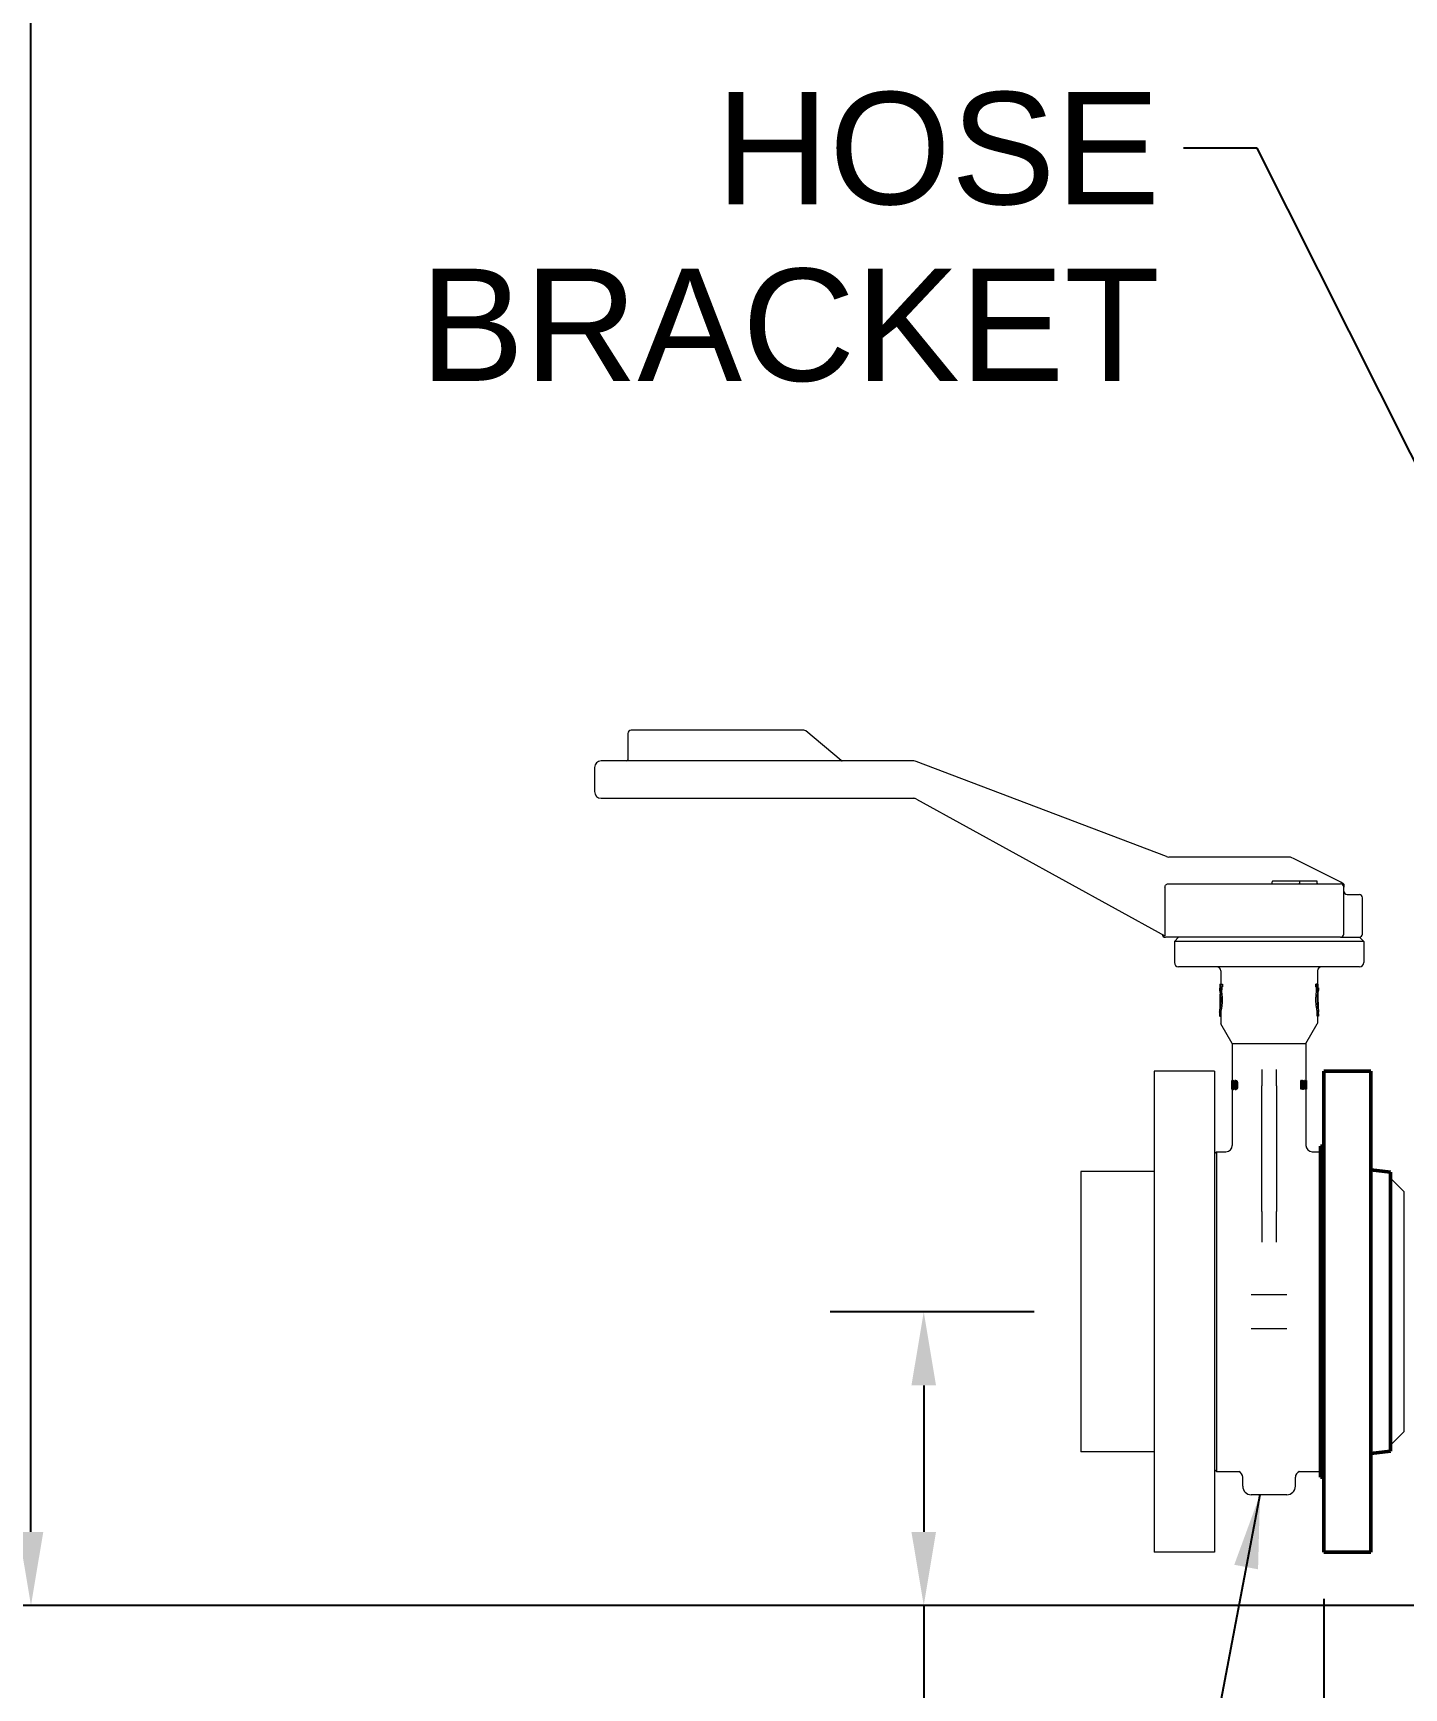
# Model space of a CAD drawing. Header units: inches. Extents: x 17 to 469, y 7 to 301.
# Drawn here: x 44.35 to 70.01, y 37.97 to 68.94 of the extents above; entities that cross this region are included whole.
import ezdxf

# ---------------------------------------------------------------- set-up
doc = ezdxf.new("R2010")
doc.units = ezdxf.units.IN
doc.header["$LTSCALE"] = 14
doc.header["$MEASUREMENT"] = 0
for name, color, linetype, lineweight in [('Dimension (ANSI)', 7, 'Continuous', 25), ('Symbol (ANSI)', 7, 'Continuous', 25), ('Visible (ANSI)', 7, 'Continuous', 50)]:
    doc.layers.add(name, color=color, linetype=linetype, lineweight=lineweight)
doc.styles.add('MEMCOR Medium', font='arial.ttf')
doc.dimstyles.new('Default (ANSI)', dxfattribs={"dimscale": 14, "dimtxt": 0.15, "dimasz": 0.098425, "dimexe": 0.125, "dimexo": 0.0625, "dimgap": 0.031496, "dimtad": 0, "dimtih": 1, "dimtoh": 1, "dimdec": 4, "dimrnd": 1e-08, "dimzin": 3, "dimdsep": 46, "dimlunit": 5, "dimtxsty": 'MEMCOR Medium', "dimcen": 0.09, "dimdle": 0.393701, "dimclrd": 256, "dimclre": 256, "dimclrt": 256, "dimadec": 0, "dimazin": 1, "dimtfac": 0.8, "dimtofl": 0, "dimtmove": 0, "dimatfit": 3, "dimfxl": 1, "dimfrac": 1, "dimtolj": 1, "dimtzin": 4, "dimlwd": -1, "dimlwe": -1, "dimarcsym": 0})
doc.dimstyles.new('Default (ANSI)$7', dxfattribs={"dimscale": 14, "dimtxt": 0.15, "dimasz": 0.098425, "dimexe": 0.125, "dimexo": 0.0625, "dimgap": 0.031496, "dimtad": 0, "dimtih": 1, "dimtoh": 1, "dimdec": 4, "dimrnd": 1e-08, "dimzin": 3, "dimdsep": 46, "dimlunit": 5, "dimtxsty": 'MEMCOR Medium', "dimcen": 0.09, "dimdle": 0.393701, "dimclrd": 256, "dimclre": 256, "dimclrt": 256, "dimadec": 0, "dimazin": 1, "dimtfac": 0.8, "dimtofl": 0, "dimtmove": 0, "dimatfit": 3, "dimfxl": 1, "dimfrac": 1, "dimtolj": 1, "dimtzin": 4, "dimlwd": -1, "dimlwe": -1, "dimarcsym": 0})

# ---------------------------------------------------------------- blocks, each defined once
blk = doc.blocks.new('*D21')
at = {"layer": 'Defpoints', "color": 0, "transparency": 16777216}
for p in [(73.086, 123.259), (44.31, 39.509), (74.711, 39.509)]:
    blk.add_point(p, dxfattribs=at)
at = {"layer": 'Dimension (ANSI)', "transparency": 16777216}
for p, q in [((72.211, 123.259), (42.56, 123.259)), ((44.31, 121.881), (44.31, 102.605)), ((44.31, 40.887), (44.31, 94.716)), ((73.836, 39.509), (42.56, 39.509))]:
    blk.add_line(p, q, dxfattribs=at)
for points in [[(44.08, 121.881), (44.54, 121.881), (44.31, 123.259)], [(44.08, 40.887), (44.54, 40.887), (44.31, 39.509)]]:
    blk.add_solid(points, dxfattribs=at)
at = {"layer": 'Dimension (ANSI)', "transparency": 16777216, "char_height": 2.1, "attachment_point": 5, "style": 'MEMCOR Medium'}
for s, insert in [('\\A1; 83{\\H0.8x;\\S3#4;} in', (44.31, 100.818)), ('\\A1;[2127.3 mm]', (44.31, 96.873))]:
    blk.add_mtext(s, dxfattribs=dict(at, insert=insert))
blk = doc.blocks.new('*D27')
at = {"layer": 'Defpoints', "color": 0, "transparency": 16777216}
for p in [(28.912, 132.024), (29.514, 132.024), (74.711, 39.509)]:
    blk.add_point(p, dxfattribs=at)
at = {"layer": 'Dimension (ANSI)', "transparency": 16777216}
for p, q in [((29.514, 130.646), (29.514, 82.13)), ((29.514, 40.887), (29.514, 74.265)), ((73.836, 39.509), (27.764, 39.509))]:
    blk.add_line(p, q, dxfattribs=at)
for points in [[(29.284, 130.646), (29.744, 130.646), (29.514, 132.024)], [(29.284, 40.887), (29.744, 40.887), (29.514, 39.509)]]:
    blk.add_solid(points, dxfattribs=at)
at = {"layer": 'Dimension (ANSI)', "transparency": 16777216, "char_height": 2.1, "attachment_point": 5, "style": 'MEMCOR Medium'}
for s, insert in [('\\A1; 92{\\H0.8x;\\S1#2;} in', (29.514, 80.343)), ('\\A1;[2349.9 mm]', (29.514, 76.411))]:
    blk.add_mtext(s, dxfattribs=dict(at, insert=insert))
blk = doc.blocks.new('*D29')
at = {"layer": 'Defpoints', "color": 0, "transparency": 16777216}
for p in [(94.945, 43.203), (68.505, 40.509), (68.505, 30.665)]:
    blk.add_point(p, dxfattribs=at)
at = {"layer": 'Dimension (ANSI)', "transparency": 16777216}
for p, q in [((94.945, 42.328), (94.945, 28.915)), ((68.505, 39.634), (68.505, 28.915)), ((69.883, 30.665), (74.142, 30.665)), ((93.567, 30.665), (89.309, 30.665))]:
    blk.add_line(p, q, dxfattribs=at)
for points in [[(69.883, 30.894), (69.883, 30.435), (68.505, 30.665)], [(93.567, 30.894), (93.567, 30.435), (94.945, 30.665)]]:
    blk.add_solid(points, dxfattribs=at)
at = {"layer": 'Dimension (ANSI)', "transparency": 16777216, "char_height": 2.1, "attachment_point": 5, "style": 'MEMCOR Medium'}
for s, insert in [('\\A1; 26{\\H0.8x;\\S1#2;} in', (81.725, 32.81)), ('\\A1;[671.6 mm]', (81.725, 28.878))]:
    blk.add_mtext(s, dxfattribs=dict(at, insert=insert))
blk = doc.blocks.new('*D30')
at = {"layer": 'Defpoints', "color": 0, "transparency": 16777216}
for p in [(61.019, 45.009), (63.958, 45.009), (74.711, 39.509)]:
    blk.add_point(p, dxfattribs=at)
at = {"layer": 'Dimension (ANSI)', "transparency": 16777216}
for p, q in [((63.083, 45.009), (59.269, 45.009)), ((61.019, 43.631), (61.019, 40.887)), ((73.836, 39.509), (59.269, 39.509)), ((61.019, 39.509), (61.019, 32.38)), ((61.019, 32.38), (59.641, 32.38))]:
    blk.add_line(p, q, dxfattribs=at)
for points in [[(60.789, 43.631), (61.248, 43.631), (61.019, 45.009)], [(60.789, 40.887), (61.248, 40.887), (61.019, 39.509)]]:
    blk.add_solid(points, dxfattribs=at)
at = {"layer": 'Dimension (ANSI)', "transparency": 16777216, "char_height": 2.1, "attachment_point": 5, "style": 'MEMCOR Medium'}
for s, insert in [('\\A1; 5{\\H0.8x;\\S1#2;} in', (52.057, 34.526)), ('\\A1;[139.7 mm]', (52.057, 30.593))]:
    blk.add_mtext(s, dxfattribs=dict(at, insert=insert))

msp = doc.modelspace()

# ---------------------------------------------------------------- linework, layer by layer
at = {"layer": 'Visible (ANSI)', "linetype": 'Continuous', "lineweight": 18}
for p, q in [((55.481722, 55.832085), (55.481722, 55.337085)), ((58.774625, 55.892085), (55.541722, 55.892085)), ((59.476145, 55.321765), (58.813193, 55.878048)), ((54.856722, 55.192085), (54.856722, 54.742085)), ((60.833719, 55.317085), (54.981722, 55.317085)), ((65.560226, 53.525274), (60.878218, 55.308896)), ((54.981722, 54.617085), (60.824601, 54.617085)), ((60.884863, 54.6016), (65.52886, 52.046174)), ((67.852213, 53.517085), (65.604725, 53.517085)), ((67.938522, 53.488685), (67.908115, 53.503889)), ((68.810168, 53.052863), (67.938522, 53.488685)), ((65.533004, 52.957085), (65.533004, 52.112377)), ((65.594634, 53.017085), (68.800922, 53.017085)), ((67.540065, 53.027085), (67.540065, 53.057085)), ((67.700339, 53.067085), (67.550065, 53.067085)), ((67.713164, 53.067085), (67.700339, 53.067085)), ((68.052098, 53.067085), (67.713164, 53.067085)), ((68.049273, 53.057085), (68.049273, 53.027085)), ((68.059273, 53.067085), (68.052098, 53.067085)), ((68.373269, 53.067085), (68.059273, 53.067085)), ((68.383269, 53.027085), (68.383269, 53.057085)), ((68.800922, 53.017085), (68.821722, 53.017085)), ((68.824208, 53.045843), (68.810168, 53.052863)), ((68.852489, 53.031702), (68.824208, 53.045843)), ((68.855233, 53.03033), (68.852489, 53.031702)), ((68.881722, 52.988883), (68.881722, 52.957085)), ((68.881722, 52.077085), (68.881722, 52.957085)), ((68.941722, 52.817085), (69.171722, 52.817085)), ((69.231722, 52.077085), (69.231722, 52.757085)), ((68.800922, 52.017085), (65.541722, 52.017085)), ((65.788962, 52.017085), (65.710222, 51.938345)), ((69.253222, 51.938345), (65.710222, 51.938345)), ((65.710222, 51.938345), (65.710222, 51.544645)), ((68.821722, 52.017085), (68.800922, 52.017085)), ((68.821722, 52.017085), (69.174482, 52.017085)), ((69.174482, 52.017085), (69.253222, 51.938345)), ((69.253222, 51.938345), (69.253222, 51.544645)), ((69.174482, 51.465904), (65.788962, 51.465904)), ((66.56203, 51.139526), (66.56203, 51.091889)), ((66.56203, 51.139526), (66.587304, 51.139526)), ((66.57621, 51.387164), (66.57621, 51.139526)), ((66.587304, 51.091889), (66.587304, 51.139526)), ((66.587304, 51.139526), (66.608098, 51.139526)), ((66.608098, 51.139526), (66.608098, 51.091889)), ((68.355345, 51.091889), (68.355345, 51.139526)), ((68.37614, 51.139526), (68.355345, 51.139526)), ((68.37614, 51.139526), (68.401414, 51.139526)), ((68.37614, 51.139526), (68.37614, 51.091889)), ((68.387234, 51.387164), (68.387234, 51.139526)), ((68.401414, 51.091889), (68.401414, 51.139526)), ((66.556131, 51.070235), (66.556131, 51.022991)), ((66.556131, 51.070235), (66.567107, 51.070235)), ((66.567878, 51.091889), (66.56203, 51.091889)), ((66.572425, 50.990187), (66.592872, 50.990187)), ((66.587304, 51.091889), (66.577084, 51.091889)), ((66.587304, 51.091889), (66.608098, 51.091889)), ((68.37614, 51.091889), (68.355345, 51.091889)), ((68.370572, 50.990187), (68.391018, 50.990187)), ((68.386359, 51.091889), (68.37614, 51.091889)), ((68.401414, 51.091889), (68.395565, 51.091889)), ((68.407312, 51.070235), (68.396337, 51.070235)), ((68.407312, 51.070235), (68.407312, 51.022991)), ((66.556131, 50.663936), (66.556131, 50.616692)), ((66.556131, 50.616692), (66.556992, 50.616692)), ((66.556131, 50.58677), (66.556726, 50.58677)), ((66.556131, 50.58677), (66.556131, 50.539133)), ((66.558878, 50.539133), (66.556131, 50.539133)), ((66.558878, 50.539133), (66.579018, 50.539133)), ((66.581025, 50.636756), (66.560842, 50.636756)), ((66.57621, 50.539133), (66.57621, 50.408187)), ((68.402602, 50.636756), (68.382418, 50.636756)), ((68.404565, 50.539133), (68.384425, 50.539133)), ((68.387234, 50.539133), (68.387234, 50.408187)), ((68.407312, 50.539133), (68.404565, 50.539133)), ((68.407312, 50.616692), (68.406452, 50.616692)), ((68.406718, 50.58677), (68.407312, 50.58677)), ((68.407312, 50.663936), (68.407312, 50.616692)), ((68.407312, 50.58677), (68.407312, 50.539133)), ((66.792745, 50.027862), (66.578847, 50.398344)), ((68.170698, 50.027862), (68.384596, 50.398344)), ((66.792745, 50.027862), (68.170698, 50.027862)), ((66.792745, 50.027862), (66.792745, 49.33363)), ((68.170698, 50.027862), (68.170698, 49.333107)), ((65.3331, 49.509211), (65.3331, 40.509211)), ((66.4581, 49.509211), (65.3331, 49.509211)), ((66.4581, 49.509211), (66.4581, 40.509211)), ((66.781509, 49.311131), (66.781509, 49.296349)), ((66.783312, 49.296349), (66.781509, 49.296349)), ((66.783312, 49.296349), (66.783312, 49.188171)), ((66.783659, 49.33363), (66.785343, 49.33363)), ((66.785343, 49.188171), (66.785343, 49.33363)), ((66.785343, 49.33363), (66.79723, 49.33363)), ((66.79723, 49.33363), (66.79723, 49.32112)), ((66.805998, 49.336377), (66.818256, 49.336377)), ((66.851696, 49.336377), (66.864861, 49.336377)), ((67.343927, 49.540538), (67.343927, 49.233963)), ((67.619517, 49.233963), (67.619517, 49.540538)), ((68.076455, 49.171689), (68.076455, 49.333107)), ((68.090099, 49.333107), (68.076455, 49.333107)), ((68.090099, 49.333107), (68.109688, 49.333107)), ((68.090099, 49.333107), (68.090099, 49.171689)), ((68.101872, 49.190264), (68.101872, 49.314532)), ((68.110205, 49.314532), (68.101872, 49.314532)), ((68.141855, 49.302984), (68.141855, 49.333107)), ((68.154173, 49.333107), (68.141855, 49.333107)), ((68.154173, 49.333107), (68.162373, 49.333107)), ((68.154173, 49.333107), (68.154173, 49.171689)), ((68.159723, 49.171689), (68.159723, 49.310869)), ((68.16314, 49.326891), (68.16314, 49.333107)), ((68.17508, 49.333107), (68.16314, 49.333107)), ((68.179784, 49.33363), (68.170698, 49.33363)), ((68.17508, 49.333107), (68.177724, 49.333107)), ((68.17508, 49.333107), (68.17508, 49.205307)), ((68.177724, 49.171689), (68.177724, 49.333107)), ((68.181934, 49.311131), (68.177724, 49.311131)), ((68.181934, 49.296349), (68.177724, 49.296349)), ((68.180131, 49.296349), (68.180131, 49.188171)), ((68.181934, 49.311131), (68.181934, 49.296349)), ((66.781509, 49.188171), (66.783312, 49.188171)), ((66.781509, 49.188171), (66.781509, 49.171689)), ((66.789171, 49.171689), (66.781509, 49.171689)), ((66.785343, 49.188171), (66.789171, 49.188171)), ((66.789171, 49.171689), (66.789171, 49.188171)), ((66.789171, 49.188171), (66.796545, 49.188171)), ((66.789171, 49.171689), (66.800991, 49.171689)), ((66.792745, 49.171689), (66.792745, 48.119448)), ((66.805998, 49.168288), (66.818256, 49.168288)), ((66.851696, 49.168288), (66.864861, 49.168288)), ((67.343927, 48.085407), (67.343927, 49.233963)), ((67.619517, 49.233963), (67.619517, 48.085407)), ((68.090099, 49.171689), (68.076455, 49.171689)), ((68.109882, 49.171689), (68.090099, 49.171689)), ((68.101872, 49.190264), (68.110205, 49.190264)), ((68.130304, 49.20099), (68.117524, 49.20099)), ((68.141855, 49.171689), (68.141855, 49.20271)), ((68.154173, 49.171689), (68.141855, 49.171689)), ((68.159723, 49.171689), (68.154173, 49.171689)), ((68.174473, 49.171689), (68.162522, 49.171689)), ((68.170698, 49.171689), (68.170698, 48.119448)), ((68.177724, 49.171689), (68.174473, 49.171689)), ((68.181934, 49.188171), (68.177724, 49.188171)), ((68.181934, 49.171689), (68.177724, 49.171689)), ((68.181934, 49.188171), (68.181934, 49.171689)), ((67.343927, 46.882768), (67.343927, 48.085407)), ((67.619517, 48.085407), (67.619517, 46.882768)), ((66.4581, 47.961967), (66.49747, 48.001337)), ((66.49747, 48.001337), (66.49747, 42.017085)), ((66.49747, 48.001337), (66.674635, 48.001337)), ((68.288808, 48.001337), (68.445344, 48.001337)), ((63.9581, 47.634211), (63.9581, 42.384211)), ((65.3331, 47.634211), (63.9581, 47.634211)), ((70.005344, 47.259211), (69.755344, 47.509211)), ((70.005344, 47.259211), (70.005344, 42.759211)), ((67.343927, 46.882768), (67.343927, 46.666309)), ((67.619517, 46.666309), (67.619517, 46.882768)), ((67.343927, 46.666309), (67.343927, 46.311641)), ((67.619517, 46.311641), (67.619517, 46.666309)), ((67.813728, 45.324172), (67.149716, 45.324172)), ((67.149716, 44.694251), (67.813728, 44.694251)), ((69.755344, 42.509211), (70.005344, 42.759211)), ((65.3331, 42.384211), (63.9581, 42.384211)), ((66.4581, 42.056456), (66.49747, 42.017085)), ((66.49747, 42.017085), (66.913538, 42.017085)), ((66.989596, 41.741692), (66.989596, 41.912282)), ((67.973848, 41.741692), (67.973848, 41.912282)), ((68.049906, 42.017085), (68.445344, 42.017085)), ((67.816367, 41.584211), (67.147076, 41.584211)), ((66.4581, 40.509211), (65.3331, 40.509211))]:
    msp.add_line(p, q, dxfattribs=at)
at = {"layer": 'Visible (ANSI)'}
for p, q in [((68.505344, 40.509211), (68.505344, 49.509211)), ((68.505344, 49.509211), (69.385344, 49.509211)), ((69.385344, 40.509211), (69.385344, 49.509211)), ((68.445344, 41.914211), (68.445344, 48.104211)), ((68.445344, 48.104211), (68.505344, 48.104211)), ((69.755344, 47.618781), (69.385344, 47.664211)), ((69.755344, 42.399642), (69.755344, 47.618781)), ((69.755344, 42.399642), (69.385344, 42.354211)), ((68.445344, 41.914211), (68.505344, 41.914211)), ((68.505344, 40.509211), (69.385344, 40.509211))]:
    msp.add_line(p, q, dxfattribs=at)
at = {"layer": 'Visible (ANSI)', "linetype": 'Continuous', "lineweight": 18}
for centre, radius, start, end in [((55.541722, 55.832085), 0.06, 90, 180), ((58.774625, 55.832085), 0.06, 50, 90), ((54.981722, 55.192085), 0.125, 90, 180), ((55.461722, 55.337085), 0.02, 270, 0), ((59.489001, 55.337085), 0.02, 230, 270), ((60.833719, 55.192085), 0.125, 69.145542, 90), ((54.981722, 54.742085), 0.125, 180, 270), ((60.824601, 54.492085), 0.125, 61.1775702, 90), ((65.604725, 53.642085), 0.125, 249.145542, 270), ((67.852213, 53.392085), 0.125, 63.4349488, 90), ((67.530065, 53.027085), 0.01, 270, 0), ((67.550065, 53.057085), 0.01, 90, 180), ((68.039273, 53.027085), 0.01, 270, 0), ((68.059273, 53.057085), 0.01, 90, 180), ((68.373269, 53.057085), 0.01, 0, 90), ((68.393269, 53.027085), 0.01, 180, 270), ((68.821722, 52.957085), 0.06, 0, 90), ((68.941722, 52.877085), 0.06, 180, 270), ((69.171722, 52.757085), 0.06, 0, 90), ((65.541722, 52.077085), 0.06, 184.8690171, 270), ((68.821722, 52.077085), 0.06, 270, 0), ((69.171722, 52.077085), 0.06, 270, 0), ((65.788962, 51.544645), 0.07874, 180, 270), ((66.49747, 51.387164), 0.07874, 0, 90), ((68.465974, 51.387164), 0.07874, 90, 180), ((69.174482, 51.544645), 0.07874, 270, 0), ((66.595895, 50.408187), 0.019685, 180, 210), ((68.367549, 50.408187), 0.019685, 330, 0), ((66.674635, 48.119448), 0.11811, 270, 0), ((68.288808, 48.119448), 0.11811, 180, 270), ((66.87936, 41.912282), 0.110236, 0, 71.9378969), ((68.084084, 41.912282), 0.110236, 108.0621031, 180), ((67.147076, 41.741692), 0.15748, 180, 270), ((67.816367, 41.741692), 0.15748, 270, 0)]:
    msp.add_arc(centre, radius, start, end, dxfattribs=at)
for centre, major_axis, ratio, start_param, end_param in [((67.481722, 50.439615), (0, 4.107169), 0.225359733, 1.439784722, 1.514252692), ((67.481722, 50.222928), (0, 4.107169), 0.225359733, 1.398441887, 1.454469301), ((67.481722, 50.439615), (0, 4.107169), 0.225359733, 1.411307558, 1.427164649), ((67.481722, 50.222928), (0, 4.107169), 0.225359733, 1.357613543, 1.38288267), ((67.481722, 50.222928), (0, -4.018073), 0.225359733, 4.494403649, 4.52025709), ((67.481722, 50.222928), (0, -4.018073), 0.225359733, 1.762928217, 1.788781658), ((67.481722, 50.222928), (0, -4.107169), 0.225359733, 1.758709983, 1.78397911), ((67.481722, 50.222928), (0, -4.107169), 0.225359733, 1.687123352, 1.743150767), ((67.481722, 50.439615), (0, -4.107169), 0.225359733, 1.714428005, 1.730285096), ((67.481722, 50.439615), (0, -4.107169), 0.225359733, 1.627339961, 1.701807931), ((67.481722, 50.439615), (0, 4.107169), 0.225359733, 1.526769784, 1.534959662), ((67.481722, 50.222928), (0, 4.107169), 0.225359733, 1.469867522, 1.493731553), ((67.481722, 50.222928), (0, -4.018073), 0.225359733, 4.609214302, 4.633611874), ((67.481722, 50.222928), (0, -4.018073), 0.225359733, 1.649573433, 1.673971005), ((67.481722, 50.222928), (0, -4.107169), 0.225359733, 1.647861101, 1.671725131), ((67.481722, 50.439615), (0, -4.107169), 0.225359733, 1.606632991, 1.61482287), ((67.481722, 48.965462), (0, -1.365637), 0.513157895, 1.722387859, 1.826501132), ((67.481722, 49.005244), (0, -1.377604), 0.508700102, 1.716536886, 1.811096977), ((67.481722, 48.965462), (0, -1.342621), 0.513157895, 1.725007189, 1.749523703)]:
    msp.add_ellipse(centre, major_axis=major_axis, ratio=ratio, start_param=start_param, end_param=end_param, dxfattribs=at)
for points, knots in [([(65.533004, 52.957085), (65.533004, 52.964428), (65.534755, 52.973063), (65.540485, 52.98669), (65.545513, 52.994069), (65.556208, 53.004595), (65.563802, 53.009568), (65.577916, 53.015324), (65.586958, 53.017085), (65.594634, 53.017085)], [0, 0, 0, 0, 0.0559479174, 0.0559479174, 0.1126462264, 0.1126462264, 0.1702934093, 0.1702934093, 0.2287885445, 0.2287885445, 0.2287885445, 0.2287885445]), ([(68.855233, 53.03033), (68.855309, 53.030292), (68.855384, 53.030254), (68.858782, 53.028544), (68.864257, 53.025638), (68.869401, 53.020744)], [-0.00064885071, -0.00064885071, -0.00064885071, -0.00064885071, 0, 0, 0.02871512002, 0.02871512002, 0.02871512002, 0.02871512002]), ([(68.869401, 53.020744), (68.874421, 53.015967), (68.877096, 53.011152), (68.879656, 53.00513), (68.88043, 53.00264), (68.88146, 52.997548), (68.881719, 52.994966), (68.881721, 52.992364)], [0, 0, 0, 0, 0.0554026382, 0.0554026382, 0.091701074, 0.091701074, 0.1274278989, 0.1274278989, 0.1274278989, 0.1274278989]), ([(65.530902, 52.077085), (65.530301, 52.072586), (65.53012, 52.068315), (65.530289, 52.060235), (65.530672, 52.056654), (65.531374, 52.050693), (65.53174, 52.048156), (65.531253, 52.045904), (65.530775, 52.04555), (65.529621, 52.045803), (65.529254, 52.045956), (65.52886, 52.046174)], [-2.0245029213, -2.0245029213, -2.0245029213, -2.0245029213, -1.9844057906, -1.9844057906, -1.9412952604, -1.9412952604, -1.8946543755, -1.8946543755, -1.8641259399, -1.8641259399, -1.8520176536, -1.8520176536, -1.8520176536, -1.8520176536]), ([(65.533004, 52.112377), (65.533004, 52.104034), (65.532675, 52.095059), (65.531668, 52.08343), (65.531312, 52.080158), (65.530902, 52.077085)], [0, 0, 0, 0, 0.06357616667, 0.06357616667, 0.08974902028, 0.08974902028, 0.08974902028, 0.08974902028]), ([(66.565662, 51.027508), (66.563645, 51.03755), (66.561752, 51.046183), (66.557589, 51.064496), (66.556131, 51.070235), (66.556131, 51.070235)], [0.5273866109, 0.5273866109, 0.5273866109, 0.5273866109, 0.6538045606, 0.6538045606, 0.8717207208, 0.8717207208, 0.8717207208, 0.8717207208]), ([(66.556131, 51.022991), (66.556131, 51.022991), (66.557043, 51.018462), (66.560136, 51.001246), (66.562111, 50.989663), (66.564063, 50.976164)], [2.0668736377, 2.0668736377, 2.0668736377, 2.0668736377, 2.2391088485, 2.2391088485, 2.3902379865, 2.3902379865, 2.3902379865, 2.3902379865]), ([(66.560842, 50.636756), (66.563419, 50.648238), (66.566865, 50.664568), (66.573657, 50.703181), (66.577447, 50.728603), (66.582831, 50.784437), (66.584341, 50.814862), (66.584341, 50.843463), (66.584341, 50.872065), (66.582831, 50.902489), (66.578025, 50.952327), (66.575238, 50.972758), (66.572425, 50.990187)], [-0.637258242, -0.637258242, -0.637258242, -0.637258242, -0.4358884, -0.4358884, -0.2179442, -0.2179442, 0, 0, 0, 0.2179442, 0.2179442, 0.389071682, 0.389071682, 0.389071682, 0.389071682]), ([(66.569845, 50.927317), (66.570296, 50.922416), (66.570719, 50.917381), (66.572777, 50.890138), (66.573709, 50.866068), (66.573709, 50.843463), (66.573709, 50.820859), (66.572777, 50.796789), (66.569438, 50.752575), (66.56708, 50.732426), (66.564053, 50.71056), (66.563207, 50.704871), (66.562387, 50.699626)], [-0.2122552948, -0.2122552948, -0.2122552948, -0.2122552948, -0.1722437288, -0.1722437288, 0, 0, 0, 0.1722437288, 0.1722437288, 0.3444874576, 0.3444874576, 0.4090070723, 0.4090070723, 0.4090070723, 0.4090070723]), ([(66.592872, 50.990187), (66.595748, 50.972761), (66.598601, 50.952333), (66.603519, 50.902498), (66.605065, 50.872071), (66.605065, 50.843463), (66.605065, 50.814856), (66.603519, 50.784429), (66.598009, 50.728596), (66.594132, 50.703178), (66.587185, 50.664569), (66.58366, 50.648238), (66.581025, 50.636756)], [-0.389147007, -0.389147007, -0.389147007, -0.389147007, -0.217989881, -0.217989881, 0, 0, 0, 0.217989881, 0.217989881, 0.435979763, 0.435979763, 0.637408265, 0.637408265, 0.637408265, 0.637408265]), ([(68.382418, 50.636756), (68.379783, 50.648238), (68.376259, 50.664569), (68.369312, 50.703178), (68.365435, 50.728596), (68.359924, 50.784429), (68.358378, 50.814856), (68.358378, 50.872071), (68.359924, 50.902498), (68.364843, 50.952333), (68.367695, 50.972761), (68.370572, 50.990187)], [1.106387994, 1.106387994, 1.106387994, 1.106387994, 1.307816496, 1.307816496, 1.525806378, 1.525806378, 1.743796259, 1.743796259, 1.961786141, 1.961786141, 2.132943266, 2.132943266, 2.132943266, 2.132943266]), ([(68.391018, 50.990187), (68.388206, 50.972758), (68.385419, 50.952327), (68.380612, 50.902489), (68.379103, 50.872065), (68.379103, 50.814862), (68.380612, 50.784437), (68.385997, 50.728603), (68.389786, 50.703181), (68.396578, 50.664568), (68.400025, 50.648238), (68.402602, 50.636756)], [1.35436976, 1.35436976, 1.35436976, 1.35436976, 1.525497241, 1.525497241, 1.743441442, 1.743441442, 1.961385642, 1.961385642, 2.179329842, 2.179329842, 2.380699684, 2.380699684, 2.380699684, 2.380699684]), ([(68.401057, 50.699626), (68.400236, 50.704871), (68.399391, 50.71056), (68.396363, 50.732426), (68.394006, 50.752575), (68.390666, 50.796789), (68.389735, 50.820859), (68.389735, 50.866068), (68.390666, 50.890138), (68.392724, 50.917381), (68.393148, 50.922416), (68.393599, 50.927317)], [0.9689086862, 0.9689086862, 0.9689086862, 0.9689086862, 1.0334283008, 1.0334283008, 1.2056720296, 1.2056720296, 1.3779157584, 1.3779157584, 1.5501594872, 1.5501594872, 1.5901710532, 1.5901710532, 1.5901710532, 1.5901710532]), ([(68.407312, 51.070235), (68.407312, 51.070235), (68.405854, 51.064496), (68.401692, 51.046183), (68.399799, 51.03755), (68.397781, 51.027508)], [0.8717207208, 0.8717207208, 0.8717207208, 0.8717207208, 1.089636881, 1.089636881, 1.2160548307, 1.2160548307, 1.2160548307, 1.2160548307]), ([(68.39938, 50.976164), (68.401332, 50.989663), (68.403308, 51.001246), (68.406401, 51.018462), (68.407312, 51.022991), (68.407312, 51.022991)], [1.7435092888, 1.7435092888, 1.7435092888, 1.7435092888, 1.8946384268, 1.8946384268, 2.0668736377, 2.0668736377, 2.0668736377, 2.0668736377]), ([(66.783659, 49.33363), (66.783644, 49.331532), (66.783617, 49.329412), (66.783531, 49.325607), (66.783477, 49.323872), (66.783324, 49.320433), (66.783222, 49.318802), (66.783027, 49.316641), (66.782874, 49.315169), (66.782273, 49.312051), (66.781913, 49.311354), (66.781599, 49.311146), (66.781553, 49.311131), (66.781509, 49.311131)], [-0.2436376975, -0.2436376975, -0.2436376975, -0.2436376975, -0.1880416797, -0.1880416797, -0.1398143028, -0.1398143028, -0.0852719588, -0.0852719588, -0.0529727675, -0.0529727675, -0.008226546, -0.008226546, 0, 0, 0, 0]), ([(66.805998, 49.336377), (66.80487, 49.336377), (66.803775, 49.336011), (66.801808, 49.334331), (66.800934, 49.333115), (66.798998, 49.328959), (66.798071, 49.32566), (66.796413, 49.31672), (66.795723, 49.310686), (66.794323, 49.290625), (66.793991, 49.275606), (66.793887, 49.257847), (66.79388, 49.255054), (66.79388, 49.252267)], [-0.3523898205, -0.3523898205, -0.3523898205, -0.3523898205, -0.306030752, -0.306030752, -0.2639705788, -0.2639705788, -0.204698491, -0.204698491, -0.1353866948, -0.1353866948, -0.0212323229, -0.0212323229, 0, 0, 0, 0]), ([(66.79388, 49.252267), (66.79388, 49.230548), (66.794337, 49.212215), (66.796106, 49.190621), (66.796829, 49.18586), (66.79814, 49.178861), (66.799053, 49.17563), (66.801489, 49.170402), (66.803002, 49.168966), (66.805084, 49.168349), (66.805538, 49.168288), (66.805998, 49.168288)], [-0.1862507739, -0.1862507739, -0.1862507739, -0.1862507739, -0.132345258, -0.132345258, -0.1023876801, -0.1023876801, -0.0616885221, -0.0616885221, -0.0132261353, -0.0132261353, 0, 0, 0, 0]), ([(66.79853, 49.252267), (66.79853, 49.26839), (66.798737, 49.278035), (66.798979, 49.288278), (66.799267, 49.295374), (66.799839, 49.301451)], [-0.07875293078, -0.07875293078, -0.07875293078, -0.07875293078, -0.05001055618, -0.05001055618, 0, 0, 0, 0]), ([(66.799808, 49.203606), (66.799039, 49.2121), (66.798846, 49.220293), (66.79858, 49.232878), (66.79853, 49.243283), (66.79853, 49.252267)], [-0.09576773974, -0.09576773974, -0.09576773974, -0.09576773974, -0.06846173286, -0.06846173286, 0, 0, 0, 0]), ([(66.799839, 49.301451), (66.800032, 49.303485), (66.800263, 49.305466), (66.800798, 49.308989), (66.801092, 49.31055), (66.802054, 49.314453), (66.802683, 49.315795), (66.80405, 49.317955), (66.805015, 49.318456), (66.805998, 49.318456)], [-0.06403997171, -0.06403997171, -0.06403997171, -0.06403997171, -0.05394425071, -0.05394425071, -0.04478939526, -0.04478939526, -0.02827011575, -0.02827011575, 0, 0, 0, 0]), ([(66.822328, 49.252398), (66.822328, 49.27096), (66.821654, 49.290023), (66.818555, 49.313426), (66.817386, 49.31839), (66.815452, 49.32547), (66.814137, 49.328819), (66.81095, 49.334195), (66.809149, 49.335683), (66.806923, 49.336315), (66.806457, 49.336377), (66.805998, 49.336377)], [-0.1889698191, -0.1889698191, -0.1889698191, -0.1889698191, -0.1339112974, -0.1339112974, -0.1045267042, -0.1045267042, -0.062503335, -0.062503335, -0.0131912318, -0.0131912318, 0, 0, 0, 0]), ([(66.805998, 49.318456), (66.807022, 49.318456), (66.808093, 49.317914), (66.80955, 49.315727), (66.810302, 49.314377), (66.811903, 49.308762), (66.812506, 49.305343), (66.812957, 49.301713)], [-0.1255475272, -0.1255475272, -0.1255475272, -0.1255475272, -0.0599544359, -0.0599544359, -0.0299575184, -0.0299575184, 0, 0, 0, 0]), ([(66.805998, 49.168288), (66.807124, 49.168288), (66.80829, 49.168658), (66.810538, 49.170335), (66.811607, 49.171552), (66.814146, 49.175754), (66.815494, 49.179143), (66.817966, 49.188128), (66.819129, 49.194228), (66.821516, 49.214804), (66.822135, 49.229682), (66.822315, 49.247074), (66.822328, 49.249739), (66.822328, 49.252398)], [-0.3634248503, -0.3634248503, -0.3634248503, -0.3634248503, -0.3145663532, -0.3145663532, -0.2698302391, -0.2698302391, -0.2050606542, -0.2050606542, -0.1325877303, -0.1325877303, -0.0202629214, -0.0202629214, 0, 0, 0, 0]), ([(66.811983, 49.301451), (66.811397, 49.295329), (66.811104, 49.288171), (66.81086, 49.27794), (66.810651, 49.268347), (66.810651, 49.252267)], [0, 0, 0, 0, 0.05038293379, 0.05038293379, 0.07866547071, 0.07866547071, 0.07866547071, 0.07866547071]), ([(66.810651, 49.252267), (66.810651, 49.243287), (66.810701, 49.232889), (66.810972, 49.220296), (66.811169, 49.212101), (66.811952, 49.203606)], [0, 0, 0, 0, 0.06843131381, 0.06843131381, 0.09583080448, 0.09583080448, 0.09583080448, 0.09583080448]), ([(66.812957, 49.301713), (66.813913, 49.294018), (66.814263, 49.285486), (66.814728, 49.271919), (66.814829, 49.261756), (66.814829, 49.252398)], [-0.1037791141, -0.1037791141, -0.1037791141, -0.1037791141, -0.0713100746, -0.0713100746, 0, 0, 0, 0]), ([(66.814829, 49.252398), (66.814829, 49.236919), (66.81456, 49.22782), (66.814167, 49.216577), (66.813753, 49.209336), (66.812998, 49.203214)], [-0.08655479656, -0.08655479656, -0.08655479656, -0.08655479656, -0.05046019149, -0.05046019149, 0, 0, 0, 0]), ([(66.818256, 49.336377), (66.820126, 49.336377), (66.8221, 49.335384), (66.825564, 49.330777), (66.826989, 49.327824), (66.829256, 49.320856), (66.830485, 49.3162), (66.831781, 49.307884), (66.831928, 49.306882), (66.832068, 49.305867)], [0, 0, 0, 0, 0.0528651268, 0.0528651268, 0.0953049376, 0.0953049376, 0.128967502, 0.128967502, 0.1335034558, 0.1335034558, 0.1335034558, 0.1335034558]), ([(66.851696, 49.336377), (66.849618, 49.336377), (66.847569, 49.335982), (66.843871, 49.334141), (66.842213, 49.332815), (66.838606, 49.328357), (66.836871, 49.324906), (66.833932, 49.316094), (66.832562, 49.310115), (66.829896, 49.289426), (66.82926, 49.274863), (66.829068, 49.257569), (66.829055, 49.254915), (66.829055, 49.252267)], [-0.4011989667, -0.4011989667, -0.4011989667, -0.4011989667, -0.339239024, -0.339239024, -0.2837161923, -0.2837161923, -0.2090197847, -0.2090197847, -0.1318457489, -0.1318457489, -0.0201762994, -0.0201762994, 0, 0, 0, 0]), ([(66.829055, 49.252267), (66.829055, 49.228007), (66.830216, 49.211316), (66.833265, 49.191474), (66.834631, 49.18661), (66.837125, 49.179313), (66.83888, 49.175929), (66.843528, 49.170394), (66.846412, 49.168921), (66.85018, 49.168342), (66.850936, 49.168288), (66.851696, 49.168288)], [-0.1876009733, -0.1876009733, -0.1876009733, -0.1876009733, -0.1408467634, -0.1408467634, -0.1102869608, -0.1102869608, -0.0667390371, -0.0667390371, -0.0132354958, -0.0132354958, 0, 0, 0, 0]), ([(66.83808, 49.252267), (66.83808, 49.267273), (66.838413, 49.277209), (66.838984, 49.289017), (66.839524, 49.295691), (66.840532, 49.301451)], [-0.09091236655, -0.09091236655, -0.09091236655, -0.09091236655, -0.04783937595, -0.04783937595, 0, 0, 0, 0]), ([(66.840474, 49.203606), (66.839043, 49.212096), (66.838674, 49.220295), (66.838174, 49.232876), (66.83808, 49.24328), (66.83808, 49.252267)], [-0.09578850264, -0.09578850264, -0.09578850264, -0.09578850264, -0.06848031695, -0.06848031695, 0, 0, 0, 0]), ([(66.840532, 49.301451), (66.841186, 49.305158), (66.842061, 49.308623), (66.844441, 49.31422), (66.845631, 49.315642), (66.848111, 49.317926), (66.849904, 49.318456), (66.851696, 49.318456)], [-0.06496435333, -0.06496435333, -0.06496435333, -0.06496435333, -0.04796062159, -0.04796062159, -0.03118673124, -0.03118673124, 0, 0, 0, 0]), ([(66.853462, 49.301451), (66.852448, 49.295776), (66.8519, 49.289217), (66.851376, 49.27883), (66.85096, 49.268706), (66.85096, 49.252267)], [0, 0, 0, 0, 0.04715986411, 0.04715986411, 0.07998853602, 0.07998853602, 0.07998853602, 0.07998853602]), ([(66.85096, 49.252267), (66.85096, 49.243291), (66.851056, 49.232906), (66.851566, 49.220303), (66.851942, 49.212099), (66.853403, 49.203606)], [0, 0, 0, 0, 0.06839832145, 0.06839832145, 0.09596155013, 0.09596155013, 0.09596155013, 0.09596155013]), ([(66.879522, 49.252398), (66.879522, 49.27019), (66.878511, 49.288398), (66.874401, 49.308529), (66.872852, 49.314581), (66.868538, 49.324639), (66.866241, 49.328269), (66.86055, 49.334135), (66.857245, 49.335718), (66.853222, 49.336323), (66.852456, 49.336377), (66.851696, 49.336377)], [-0.3293772198, -0.3293772198, -0.3293772198, -0.3293772198, -0.1710490699, -0.1710490699, -0.1155488139, -0.1155488139, -0.0691011635, -0.0691011635, -0.0132218312, -0.0132218312, 0, 0, 0, 0]), ([(66.851696, 49.318456), (66.853472, 49.318456), (66.855319, 49.317936), (66.857863, 49.315796), (66.859221, 49.314418), (66.86199, 49.308731), (66.863015, 49.305363), (66.86379, 49.301713)], [-0.1300880013, -0.1300880013, -0.1300880013, -0.1300880013, -0.0628694698, -0.0628694698, -0.0305037966, -0.0305037966, 0, 0, 0, 0]), ([(66.851696, 49.168288), (66.853721, 49.168288), (66.855795, 49.168669), (66.859744, 49.170394), (66.86161, 49.171646), (66.866019, 49.175993), (66.868356, 49.179534), (66.872378, 49.188546), (66.874331, 49.194591), (66.877229, 49.210115), (66.878075, 49.217616), (66.878932, 49.229285), (66.879152, 49.233652), (66.879373, 49.240339), (66.879429, 49.242689), (66.879485, 49.246258), (66.879499, 49.24748), (66.879518, 49.249934), (66.879522, 49.251166), (66.879522, 49.252398)], [-0.3663202332, -0.3663202332, -0.3663202332, -0.3663202332, -0.3136170865, -0.3136170865, -0.265544382, -0.265544382, -0.1958638296, -0.1958638296, -0.1264206642, -0.1264206642, -0.0697554254, -0.0697554254, -0.0365918515, -0.0365918515, -0.0186988816, -0.0186988816, -0.0093863378, -0.0093863378, 0, 0, 0, 0]), ([(66.858363, 49.315148), (66.857717, 49.314316), (66.85701, 49.313174), (66.855053, 49.30874), (66.854141, 49.305223), (66.853462, 49.301451)], [0.03796683191, 0.03796683191, 0.03796683191, 0.03796683191, 0.04800752593, 0.04800752593, 0.06588580066, 0.06588580066, 0.06588580066, 0.06588580066]), ([(66.86379, 49.301713), (66.864521, 49.298268), (66.865063, 49.294567), (66.865889, 49.287049), (66.86631, 49.281847), (66.866739, 49.270456), (66.866827, 49.267045), (66.866915, 49.261835), (66.866937, 49.259999), (66.86696, 49.257215), (66.866965, 49.256263), (66.866971, 49.254824), (66.866972, 49.254336), (66.866974, 49.253366), (66.866975, 49.252882), (66.866975, 49.252398)], [-0.1744136917, -0.1744136917, -0.1744136917, -0.1744136917, -0.1156707288, -0.1156707288, -0.0543773328, -0.0543773328, -0.028614968, -0.028614968, -0.0146539504, -0.0146539504, -0.0073982154, -0.0073982154, -0.0036865782, -0.0036865782, 0, 0, 0, 0]), ([(66.866975, 49.252398), (66.866975, 49.236565), (66.866496, 49.227058), (66.865762, 49.215691), (66.86507, 49.208964), (66.86386, 49.203214)], [-0.08764627164, -0.08764627164, -0.08764627164, -0.08764627164, -0.04798165091, -0.04798165091, 0, 0, 0, 0]), ([(66.864861, 49.336377), (66.868411, 49.336377), (66.872105, 49.335244), (66.878307, 49.330019), (66.880761, 49.326795), (66.884465, 49.319471), (66.886601, 49.314412), (66.890401, 49.298146), (66.891566, 49.289315), (66.893026, 49.271394), (66.893309, 49.261753), (66.893309, 49.252398)], [0, 0, 0, 0, 0.0607391981, 0.0607391981, 0.1071058281, 0.1071058281, 0.1405796055, 0.1405796055, 0.1728457831, 0.1728457831, 0.2072431655, 0.2072431655, 0.2072431655, 0.2072431655]), ([(66.893309, 49.252398), (66.893309, 49.238433), (66.892704, 49.223165), (66.889008, 49.197949), (66.886793, 49.19107), (66.883287, 49.182155), (66.881098, 49.178279), (66.876465, 49.172791), (66.874217, 49.171043), (66.86956, 49.168767), (66.867178, 49.168288), (66.864861, 49.168288)], [0, 0, 0, 0, 0.1064092003, 0.1064092003, 0.1992614514, 0.1992614514, 0.3029771304, 0.3029771304, 0.3907040337, 0.3907040337, 0.480877809, 0.480877809, 0.480877809, 0.480877809]), ([(68.116701, 49.304852), (68.114697, 49.307664), (68.112539, 49.309814), (68.108627, 49.312363), (68.106175, 49.313654), (68.101884, 49.31423)], [0, 0, 0, 0, 0.0448067037, 0.0448067037, 0.07530494511, 0.07530494511, 0.07530494511, 0.07530494511]), ([(68.13515, 49.320287), (68.132779, 49.324307), (68.130018, 49.3271), (68.12517, 49.330404), (68.12121, 49.332806), (68.111005, 49.333098), (68.110348, 49.333107), (68.109688, 49.333107)], [-0.4240729765, -0.4240729765, -0.4240729765, -0.4240729765, -0.1774950299, -0.1774950299, -0.011337247, -0.011337247, 0, 0, 0, 0]), ([(68.110205, 49.314532), (68.11668, 49.314532), (68.119973, 49.3131), (68.124467, 49.310736), (68.127092, 49.308296), (68.129498, 49.304852)], [-0.08589357422, -0.08589357422, -0.08589357422, -0.08589357422, -0.05474541305, -0.05474541305, 0, 0, 0, 0]), ([(68.126455, 49.252529), (68.126455, 49.262026), (68.126009, 49.271701), (68.123922, 49.285927), (68.122824, 49.290885), (68.120031, 49.299089), (68.118476, 49.302269), (68.116701, 49.304852)], [0, 0, 0, 0, 0.0723727823, 0.0723727823, 0.1169794111, 0.1169794111, 0.1568700898, 0.1568700898, 0.1568700898, 0.1568700898]), ([(68.117524, 49.20099), (68.119381, 49.20399), (68.120964, 49.207665), (68.124138, 49.218557), (68.125006, 49.225169), (68.126202, 49.237161), (68.126455, 49.244972), (68.126455, 49.252529)], [0, 0, 0, 0, 0.0432601854, 0.0432601854, 0.1058268324, 0.1058268324, 0.2026344212, 0.2026344212, 0.2026344212, 0.2026344212]), ([(68.129498, 49.304852), (68.131357, 49.302091), (68.132966, 49.298655), (68.135649, 49.290226), (68.136654, 49.285458), (68.138631, 49.27154), (68.139062, 49.261946), (68.139062, 49.252529)], [-0.1567740363, -0.1567740363, -0.1567740363, -0.1567740363, -0.1142150484, -0.1142150484, -0.0717595913, -0.0717595913, 0, 0, 0, 0]), ([(68.139062, 49.252529), (68.139062, 49.245452), (68.138843, 49.238165), (68.137803, 49.226457), (68.137041, 49.220188), (68.134107, 49.208717), (68.132387, 49.204422), (68.130304, 49.20099)], [-0.1891353027, -0.1891353027, -0.1891353027, -0.1891353027, -0.1072079274, -0.1072079274, -0.0493912269, -0.0493912269, 0, 0, 0, 0]), ([(68.135049, 49.184639), (68.137196, 49.188297), (68.139026, 49.192755), (68.142533, 49.204579), (68.143742, 49.21129), (68.146001, 49.226236), (68.146729, 49.236978), (68.146892, 49.24949), (68.1469, 49.250878), (68.1469, 49.252267)], [-0.1688548967, -0.1688548967, -0.1688548967, -0.1688548967, -0.1361871783, -0.1361871783, -0.0954218836, -0.0954218836, -0.0105829036, -0.0105829036, 0, 0, 0, 0]), ([(68.1469, 49.252267), (68.1469, 49.260757), (68.146626, 49.269297), (68.145471, 49.282897), (68.144653, 49.290354), (68.141242, 49.3063), (68.139039, 49.312932), (68.135889, 49.318985), (68.135523, 49.319648), (68.13515, 49.320287)], [-0.2640932322, -0.2640932322, -0.2640932322, -0.2640932322, -0.1539077704, -0.1539077704, -0.0814874155, -0.0814874155, -0.0092530893, -0.0092530893, 0, 0, 0, 0]), ([(68.179784, 49.33363), (68.179799, 49.331532), (68.179827, 49.329412), (68.179913, 49.325607), (68.179967, 49.323872), (68.18012, 49.320433), (68.180221, 49.318802), (68.180416, 49.316641), (68.18057, 49.315169), (68.181171, 49.312051), (68.181531, 49.311354), (68.181844, 49.311146), (68.18189, 49.311131), (68.181934, 49.311131)], [-0.2436376975, -0.2436376975, -0.2436376975, -0.2436376975, -0.1880416797, -0.1880416797, -0.1398143028, -0.1398143028, -0.0852719588, -0.0852719588, -0.0529727675, -0.0529727675, -0.008226546, -0.008226546, 0, 0, 0, 0]), ([(66.805998, 49.186209), (66.805427, 49.186209), (66.804861, 49.186374), (66.803833, 49.187136), (66.803367, 49.187685), (66.802588, 49.189099), (66.801918, 49.190502), (66.800593, 49.196425), (66.800137, 49.199904), (66.799808, 49.203606)], [-0.147079807, -0.147079807, -0.147079807, -0.147079807, -0.1020414207, -0.1020414207, -0.0617976261, -0.0617976261, -0.0302386621, -0.0302386621, 0, 0, 0, 0]), ([(66.812998, 49.203214), (66.812757, 49.201212), (66.812469, 49.199264), (66.811813, 49.195789), (66.811456, 49.194247), (66.810297, 49.190318), (66.809556, 49.188931), (66.808008, 49.186728), (66.806985, 49.186209), (66.805998, 49.186209)], [-0.06453116028, -0.06453116028, -0.06453116028, -0.06453116028, -0.05447320297, -0.05447320297, -0.0453115142, -0.0453115142, -0.02836801517, -0.02836801517, 0, 0, 0, 0]), ([(66.832142, 49.198789), (66.831262, 49.19233), (66.830263, 49.187579), (66.828104, 49.179653), (66.826759, 49.176208), (66.824143, 49.171761), (66.822994, 49.170434), (66.820625, 49.168669), (66.819419, 49.168288), (66.818256, 49.168288)], [0.1453790968, 0.1453790968, 0.1453790968, 0.1453790968, 0.2117849991, 0.2117849991, 0.2889127826, 0.2889127826, 0.3457410659, 0.3457410659, 0.405337774, 0.405337774, 0.405337774, 0.405337774]), ([(66.851696, 49.186209), (66.849803, 49.186209), (66.847897, 49.186785), (66.845585, 49.189093), (66.844336, 49.190528), (66.841918, 49.196502), (66.841084, 49.199916), (66.840474, 49.203606)], [-0.1530159493, -0.1530159493, -0.1530159493, -0.1530159493, -0.0638112926, -0.0638112926, -0.0303913037, -0.0303913037, 0, 0, 0, 0]), ([(66.86386, 49.203214), (66.863111, 49.199578), (66.862115, 49.196205), (66.859447, 49.190603), (66.85811, 49.189131), (66.855402, 49.186774), (66.85352, 49.186209), (66.851696, 49.186209)], [-0.06566068585, -0.06566068585, -0.06566068585, -0.06566068585, -0.04890494987, -0.04890494987, -0.0317352905, -0.0317352905, 0, 0, 0, 0]), ([(66.853403, 49.203606), (66.85403, 49.199894), (66.854886, 49.196465), (66.856885, 49.191652), (66.857692, 49.190358), (66.858342, 49.189511)], [0, 0, 0, 0, 0.03058784335, 0.03058784335, 0.05162793024, 0.05162793024, 0.05162793024, 0.05162793024]), ([(68.101871, 49.190563), (68.102838, 49.19069), (68.103792, 49.190861), (68.108648, 49.192017), (68.110799, 49.193509), (68.113788, 49.195735), (68.115742, 49.197997), (68.117524, 49.20099)], [0.0277201043, 0.0277201043, 0.0277201043, 0.0277201043, 0.0445057365, 0.0445057365, 0.1148525389, 0.1148525389, 0.2911857837, 0.2911857837, 0.2911857837, 0.2911857837]), ([(68.109882, 49.171689), (68.115661, 49.171689), (68.120186, 49.172375), (68.126105, 49.174793), (68.129861, 49.176814), (68.134454, 49.183696), (68.134753, 49.184162), (68.135049, 49.184639)], [-0.2661492754, -0.2661492754, -0.2661492754, -0.2661492754, -0.1092854483, -0.1092854483, -0.0072046521, -0.0072046521, 0, 0, 0, 0]), ([(68.130304, 49.20099), (68.126932, 49.19521), (68.123581, 49.193329), (68.118321, 49.190822), (68.114234, 49.190264), (68.110205, 49.190264)], [-0.1004912969, -0.1004912969, -0.1004912969, -0.1004912969, -0.0693887919, -0.0693887919, 0, 0, 0, 0]), ([(66.913538, 42.017085), (66.913538, 42.017085), (66.913829, 42.017261), (66.916194, 42.018688), (66.92069, 42.021446), (66.927879, 42.025766), (66.927939, 42.025803), (66.928, 42.025839)], [0.5746087984, 0.5746087984, 0.5746087984, 0.5746087984, 0.7160068052, 0.7160068052, 1.1491964541, 1.1491964541, 1.152850027, 1.152850027, 1.152850027, 1.152850027]), ([(68.035444, 42.025839), (68.035505, 42.025803), (68.035565, 42.025766), (68.042787, 42.021425), (68.047292, 42.018662), (68.049623, 42.017256), (68.049905, 42.017085), (68.049905, 42.017085)], [-0.0036539149, -0.0036539149, -0.0036539149, -0.0036539149, 0, 0, 0.4352754651, 0.4352754651, 0.5746087985, 0.5746087985, 0.5746087985, 0.5746087985])]:
    msp.add_open_spline(points, degree=3, knots=knots, dxfattribs=at)
for points in [[(68.881722, 52.988883), (68.881722, 52.990058), (68.881722, 52.991219), (68.881721, 52.992364)], [(66.55761, 50.671725), (66.556633, 50.666464), (66.556131, 50.663936), (66.556131, 50.663936)], [(66.556131, 50.616692), (66.556131, 50.616692), (66.556425, 50.617883), (66.557028, 50.620381)], [(68.407312, 50.663936), (68.407312, 50.663936), (68.406811, 50.666464), (68.405833, 50.671725)], [(68.406415, 50.620381), (68.407018, 50.617883), (68.407312, 50.616692), (68.407312, 50.616692)], [(66.812429, 49.305408), (66.812261, 49.304128), (66.812114, 49.302801), (66.811983, 49.301451)], [(66.811952, 49.203606), (66.812089, 49.20209), (66.812248, 49.200611), (66.812433, 49.199195)]]:
    msp.add_open_spline(points, degree=3, dxfattribs=at)

# ---------------------------------------------------------------- texts
at = {"layer": 'Symbol (ANSI)', "insert": (65.441126, 67.833925), "char_height": 2.10000007, "width": 13.86128148, "attachment_point": 3, "line_spacing_factor": 0.944221, "style": 'MEMCOR Medium'}
msp.add_mtext('\\fArial|b0|i0;HOSE\\P\\fArial|b0|i0;BRACKET', dxfattribs=at)

# ---------------------------------------------------------------- dimensions: what is measured, and where the dimension line sits
at = {"layer": 'Dimension (ANSI)'}
for base, p1, p2, text, override, picture, middle in [((29.513926, 132.024211), (74.710776, 39.509211), (28.911648, 132.024211), ' <> in\\X[2349.9 mm]', {"dimgap": 0.031496, "dimdec": 4, "dimpost": '', "dimse2": 1, "dimtol": 0, "dimlim": 0, "dimtp": 0, "dimtm": 0, "dimtdec": 2, "dimatfit": 1}, '*D27', (29.513926, 78.197604)), ((44.310028, 39.509211), (73.086181, 123.259211), (74.710776, 39.509211), ' <> in\\X[2127.3 mm]', {"dimgap": 0.031496, "dimdec": 4, "dimpost": '', "dimtol": 0, "dimlim": 0, "dimtp": 0, "dimtm": 0, "dimtdec": 2, "dimatfit": 1}, '*D21', (44.310028, 98.660204)), ((61.01865, 45.009211), (74.710776, 39.509211), (63.9581, 45.009211), ' <> in\\X[139.7 mm]', {"dimgap": 0.031496, "dimdec": 4, "dimpost": '', "dimtol": 0, "dimlim": 0, "dimtp": 0, "dimtm": 0, "dimtdec": 2, "dimatfit": 2}, '*D30', (52.05746, 32.380005))]:
    dim = msp.add_linear_dim(base=base, p1=p1, p2=p2, angle=90, text=text, dimstyle='Default (ANSI)', override=override, dxfattribs=at)
    dim.commit()
    dim.dimension.update_dxf_attribs({"geometry": picture, "text_midpoint": middle, "dimtype": 160})
dim = msp.add_linear_dim(base=(68.505344, 30.664724), p1=(94.945344, 43.202517), p2=(68.505344, 40.509211), text=' <> in\\X[671.6 mm]', dimstyle='Default (ANSI)', override={"dimgap": 0.031496, "dimtih": 0, "dimtoh": 0, "dimdec": 3, "dimpost": '', "dimtol": 0, "dimlim": 0, "dimtp": 0, "dimtm": 0, "dimtdec": 2, "dimatfit": 1}, dxfattribs=at)
dim.commit()
dim.dimension.update_dxf_attribs({"geometry": '*D29', "text_midpoint": (81.725344, 30.664724), "dimtype": 160})

# ---------------------------------------------------------------- leaders
at = {"layer": 'Symbol (ANSI)', "annotation_type": 0, "has_hookline": 1, "hookline_direction": 1}
for points, text_width in [([(73.070744, 55.212156), (67.260023, 66.783925), (65.882071, 66.783925)], 13.582674), ([(67.311601, 41.584211), (63.08812, 19.467273), (61.710167, 19.467273)], 19.017463)]:
    msp.add_leader(points, dimstyle='Default (ANSI)$7', override={"dimtad": 0}, dxfattribs=dict(at, text_width=text_width))

doc.saveas('drawing.dxf')
